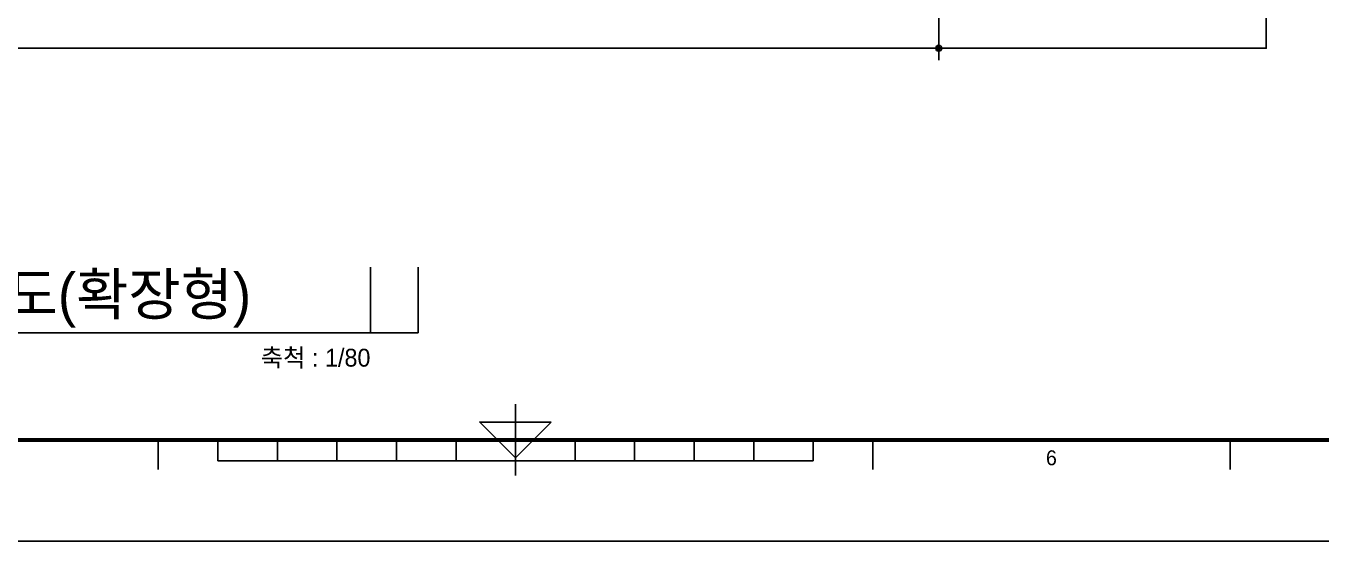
# Model space of a CAD drawing. Header units: millimetres. Extents: x -24416 to 92204, y -190080 to 23760.
# Drawn here: x 63704 to 72406, y -71280 to -67819 of the extents above; entities that cross this region are included whole.
import ezdxf
from ezdxf.enums import TextEntityAlignment as Align

# ---------------------------------------------------------------- set-up
doc = ezdxf.new("R2010")
doc.units = ezdxf.units.MM
doc.header["$LTSCALE"] = 50
doc.linetypes.add('AUDIT_D_220706163347-0', pattern=[0])
doc.layers.get('defpoints').update_dxf_attribs({"color": 139})
for name, color, linetype in [('AA-BORD-FORM', 7, 'Continuous'), ('AA-BORD-TEXT', 3, 'Continuous'), ('AA-XXXX-DIMS', 7, 'Continuous'), ('AA-XXXX-SYMB', 7, 'Continuous'), ('AA-XXXX-TEXT', 3, 'Continuous'), ('DIM', 7, 'AUDIT_D_220706163347-0')]:
    doc.layers.add(name, color=color, linetype=linetype)
doc.layers.add('Defpoint', color=135, linetype='Continuous', plot=False)
doc.styles.add('HAUD01', font='Dotum.ttf')
doc.styles.add('맑은고딕', font='malgun.ttf', dxfattribs={"width": 0.9})
doc.dimstyles.new('DIM_40', dxfattribs={"dimscale": 40, "dimtxt": 3, "dimasz": 1, "dimexe": 2, "dimexo": 2, "dimgap": 1, "dimtad": 1, "dimdec": 0, "dimzin": 0, "dimdsep": 46, "dimtxsty": '맑은고딕', "dimblk1": 'DIMDOT', "dimblk2": 'DIMDOT', "dimsah": 1, "dimcen": 0.09, "dimdle": 2, "dimclrd": 7, "dimclre": 7, "dimclrt": 3, "dimadec": 0, "dimazin": 0, "dimtfac": 1, "dimtdec": 0, "dimtix": 1, "dimtmove": 2, "dimatfit": 3, "dimldrblk": 'DIMDOT', "dimfxl": 2, "dimtolj": 1, "dimtzin": 0, "dimarcsym": 0})

# ---------------------------------------------------------------- blocks, each defined once
blk = doc.blocks.new('XR-FORM 청주월명')
at = {"layer": 'AA-BORD-FORM', "color": 2}
for p, q in [((421, 23), (421, 11)), ((361, 17), (361, 12)), ((371, 17), (371, 13.5)), ((381, 17), (381, 13.5)), ((391, 17), (391, 13.5)), ((401, 17), (401, 13.5)), ((411, 17), (411, 13.5)), ((431, 17), (431, 13.5)), ((441, 17), (441, 13.5)), ((451, 17), (451, 13.5)), ((461, 17), (461, 13.5)), ((471, 17), (471, 13.5)), ((481, 17), (481, 12)), ((541, 17), (541, 12)), ((371, 13.5), (471, 13.5))]:
    blk.add_line(p, q, dxfattribs=at)
at = {"layer": 'AA-BORD-FORM', "color": 1}
blk.add_lwpolyline([(0, 0), (841, 0), (841, 594), (0, 594)], close=True, dxfattribs=at)
at = {"layer": 'AA-BORD-FORM', "color": 2, "const_width": 0.682}
blk.add_lwpolyline([(21, 17), (21, 577), (821, 577), (821, 17)], close=True, dxfattribs=at)
at = {"layer": 'AA-BORD-FORM', "color": 2}
blk.add_lwpolyline([(427, 20), (421, 14), (415, 20)], close=True, dxfattribs=at)
at = {"layer": 'AA-BORD-TEXT', "color": 7, "style": 'HAUD01'}
blk.add_text('6', height=2.5, dxfattribs=at).set_placement((511, 13.99), align=Align.MIDDLE_CENTER)
blk = doc.blocks.new('DIMDOT')
at = {"layer": 'AA-XXXX-DIMS'}
for p, q in [((-1.5, 0), (1.5, 0)), ((0, -1.5), (0, 1.5))]:
    blk.add_line(p, q, dxfattribs=at)
for radius in [0.5, 0.25]:
    blk.add_circle((0, 0), radius, dxfattribs=at)
blk = doc.blocks.new('*D488')
at = {"layer": 'defpoints', "color": 0, "transparency": 16777216}
for p in [(7869.9, -90129), (22769.9, -90129), (22769.9, -91729)]:
    blk.add_point(p, dxfattribs=at)
at = {"layer": 'DIM', "color": 7, "lineweight": -2, "transparency": 16777216}
for p, q in [((7869.9, -90209), (7869.9, -91809)), ((22769.9, -90209), (22769.9, -91809)), ((7909.9, -91729), (22729.9, -91729))]:
    blk.add_line(p, q, dxfattribs=at)
at = {"layer": 'DIM', "color": 7, "lineweight": -2, "transparency": 16777216, "xscale": 40, "yscale": 40, "zscale": 40, "rotation": 180}
blk.add_blockref('DIMDOT', (7869.9, -91729), dxfattribs=at)
at = {"layer": 'DIM', "color": 7, "lineweight": -2, "transparency": 16777216, "xscale": 40, "yscale": 40, "zscale": 40}
blk.add_blockref('DIMDOT', (22769.9, -91729), dxfattribs=at)
at = {"layer": 'DIM', "color": 3, "transparency": 16777216, "insert": (15319.9, -91628.9), "char_height": 120, "attachment_point": 5, "style": 'HAUD01'}
blk.add_mtext('\\A1;14900', dxfattribs=at)
blk = doc.blocks.new('DIM-1108')
at = {"layer": 'DIM'}
dim = blk.add_linear_dim(base=(22769.9, -91729), p1=(7869.9, -90129), p2=(22769.9, -90129), angle=180, dimstyle='DIM_40', override={"dimscale": 40, "dimtxsty": 'HAUD01'}, dxfattribs=at)
dim.commit()
dim.dimension.update_dxf_attribs({"geometry": '*D488', "text_midpoint": (15319.9, -91628.9)})

msp = doc.modelspace()

# ---------------------------------------------------------------- linework, layer by layer
at = {"layer": 'AA-XXXX-SYMB', "color": 3}
msp.add_line((57942.3, -69880.9), (66339.2, -69880.9), dxfattribs=at)
at = {"layer": 'Defpoint'}
for p, q in [((66019.2, -69880.9), (66019.2, -69440.9)), ((66339.2, -69880.9), (66339.2, -69440.9))]:
    msp.add_line(p, q, dxfattribs=at)
at = {"layer": 'defpoints'}
msp.add_lwpolyline([(52188.5, -51269.2), (52188.5, -67969), (72037.1, -67969), (72037.1, -51269.2)], close=True, dxfattribs=at)

# ---------------------------------------------------------------- block references
msp.add_blockref('DIM-1108', (47067.2, 23760))
at = {"xscale": 40, "yscale": 40, "zscale": 40}
msp.add_blockref('XR-FORM 청주월명', (50153.9, -71280), dxfattribs=at)

# ---------------------------------------------------------------- texts
at = {"layer": 'AA-XXXX-TEXT', "style": 'HAUD01'}
msp.add_text('84㎡B형 방수,단열,결로방지 평면도(확장형)', height=280, dxfattribs=at).set_placement((58262.3, -69760.9))
at = {"layer": 'AA-XXXX-TEXT', "insert": (66019.2, -70120.9), "char_height": 120, "attachment_point": 9, "style": 'HAUD01'}
msp.add_mtext('축척 : 1/80', dxfattribs=at)

doc.saveas('drawing.dxf')
